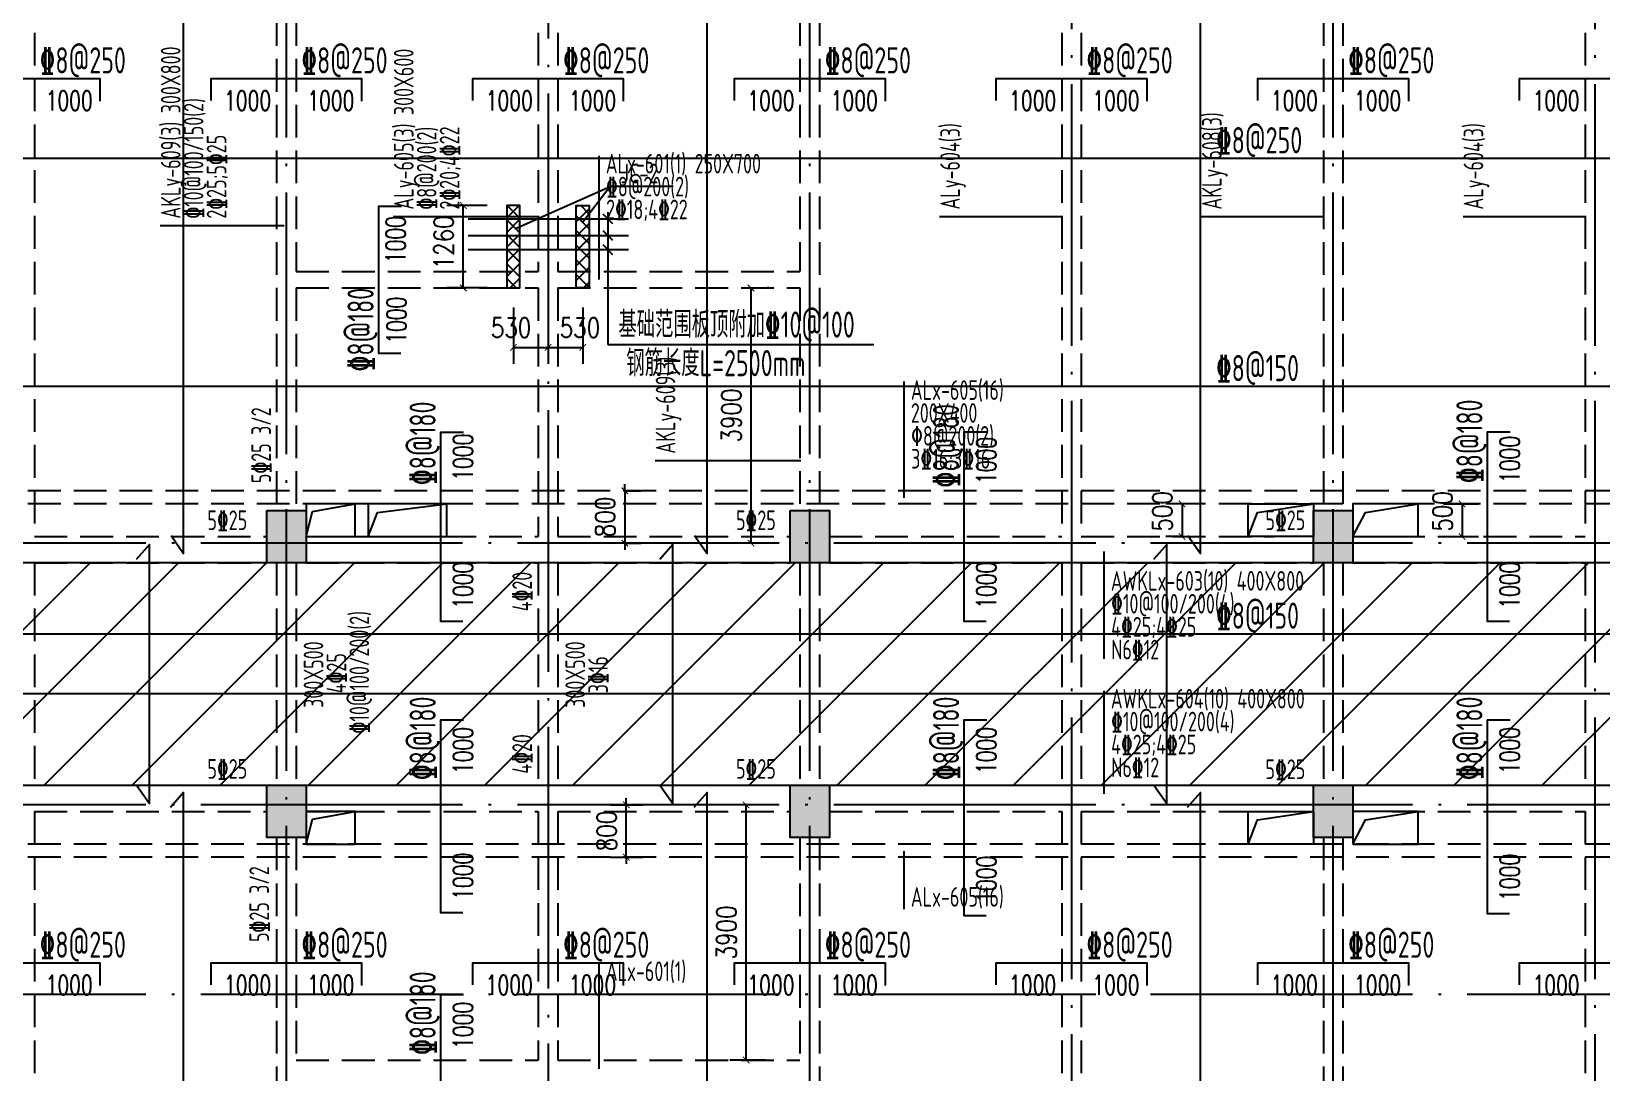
# Model space of a CAD drawing. Header units: millimetres. Extents: x 2998490 to 15040601, y 444546 to 7822218.
# Drawn here: x 14164373 to 14188373, y 7503110 to 7519023 of the extents above; entities that cross this region are included whole.
import ezdxf
from ezdxf.enums import TextEntityAlignment as Align

# ---------------------------------------------------------------- set-up
doc = ezdxf.new("R2010")
doc.units = ezdxf.units.MM
doc.header["$LTSCALE"] = 2000
doc.linetypes.add('DASH', pattern=[0.35, 0.25, -0.1])
doc.linetypes.add('DOTE', pattern=[2.42, 2, -0.2, 0.02, -0.2])
for name, color, linetype in [('3-AXIS', 3, 'Continuous'), ('3-ban', 84, 'Continuous'), ('3-ban-hatch', 9, 'Continuous'), ('3-ban-rein', 1, 'Continuous'), ('3-ban-TEXT', 7, 'Continuous'), ('3-ban设备基础', 3, 'Continuous'), ('3-column-DOWN', 232, 'Continuous'), ('3-COLUMN-UP', 2, 'Continuous'), ('3-dcl', 3, 'Continuous'), ('3-dote', 43, 'DOTE'), ('3-HATCH', 8, 'Continuous'), ('3-liang-rein-X', 54, 'Continuous'), ('3-liang-rein-Y', 130, 'Continuous'), ('3-liang-R截面-X', 50, 'Continuous'), ('3-liang-R截面-Y', 70, 'Continuous'), ('3-liang-s-1', 44, 'Continuous'), ('3-liang-xu', 120, 'DASH')]:
    doc.layers.add(name, color=color, linetype=linetype)
doc.styles.add('DIM_FONT', font='SIMPLEX', dxfattribs={"width": 0.8, "bigfont": 'HZTXT'})
doc.styles.add('NT4', font='tssdeng.shx', dxfattribs={"width": 0.65, "bigfont": 'tssdchn.shx'})
doc.styles.add('TJ1', font='tj-romans1.shx', dxfattribs={"width": 0.8, "bigfont": 'tj-hztxt1.shx'})
doc.styles.add('TSSD_Rein', font='Tssdeng.shx', dxfattribs={"width": 0.7, "bigfont": 'hztxt.shx'})
doc.dimstyles.new('DIMN', dxfattribs={"dimtxt": 300, "dimasz": 100, "dimexe": 250, "dimexo": 300, "dimgap": 150, "dimtad": 1, "dimdec": 0, "dimzin": 0, "dimdsep": 46, "dimtxsty": 'DIM_FONT', "dimblk": 'ARCHTICK', "dimcen": 0.09, "dimclrt": 7, "dimazin": 2, "dimtfac": 1, "dimtdec": 0, "dimtix": 1, "dimtmove": 2, "dimatfit": 3, "dimfxl": 0, "dimtolj": 1, "dimtzin": 0, "dimarcsym": 0})
doc.dimstyles.new('DIMN100', dxfattribs={"dimtxt": 300, "dimasz": 100, "dimexe": 250, "dimexo": 300, "dimgap": 150, "dimtad": 1, "dimdec": 0, "dimzin": 0, "dimdsep": 46, "dimtxsty": 'DIM_FONT', "dimblk": 'ARCHTICK', "dimcen": 0.09, "dimclrt": 7, "dimazin": 2, "dimtfac": 1, "dimtdec": 0, "dimtix": 1, "dimtmove": 2, "dimatfit": 3, "dimldrblk": 'ARCHTICK', "dimfxl": 0, "dimtolj": 1, "dimtzin": 0, "dimarcsym": 0})
pattern_1 = [(45, (-240788.69, 17196.55), (-112.2532015, 112.2532015), []), (135, (-240788.69, 17196.55), (-112.2532015, -112.2532015), [])]

# ---------------------------------------------------------------- blocks, each defined once
blk = doc.blocks.new('_ArchTick')
at = {"color": 0, "linetype": 'ByBlock', "const_width": 0.15}
blk.add_lwpolyline([(-0.5, -0.5), (0.5, 0.5)], dxfattribs=at)
blk = doc.blocks.new('*D800')
at = {"layer": '3-ban', "color": 0, "lineweight": -2}
for p, q in [((14185955, 7511802), (14186491, 7511802)), ((14186241, 7511802), (14186241, 7511302)), ((14185955, 7511302), (14186491, 7511302))]:
    blk.add_line(p, q, dxfattribs=at)
at = {"layer": 'Defpoints', "color": 0}
for p in [(14185655, 7511802), (14185655, 7511302), (14186241, 7511302)]:
    blk.add_point(p, dxfattribs=at)
at = {"layer": '3-ban', "color": 0, "lineweight": -2, "xscale": 100, "yscale": 100, "zscale": 100}
for p, rotation in [((14186241, 7511802), 90), ((14186241, 7511302), 270)]:
    blk.add_blockref('_ArchTick', p, dxfattribs=dict(at, rotation=rotation))
at = {"layer": '3-ban', "color": 7, "insert": (14185941, 7511686), "char_height": 300, "attachment_point": 5, "rotation": 90, "style": 'DIM_FONT'}
blk.add_mtext('\\A1;500', dxfattribs=at)
blk = doc.blocks.new('*D801')
at = {"layer": '3-ban', "color": 0, "lineweight": -2}
for p, q in [((14181956, 7511802), (14181710, 7511802)), ((14181960, 7511802), (14181960, 7511302)), ((14181956, 7511302), (14181710, 7511302))]:
    blk.add_line(p, q, dxfattribs=at)
at = {"layer": 'Defpoints', "color": 0}
for p in [(14182256, 7511802), (14181960, 7511302), (14182256, 7511302)]:
    blk.add_point(p, dxfattribs=at)
at = {"layer": '3-ban', "color": 0, "lineweight": -2, "xscale": 100, "yscale": 100, "zscale": 100}
for p, rotation in [((14181960, 7511802), 90), ((14181960, 7511302), 270)]:
    blk.add_blockref('_ArchTick', p, dxfattribs=dict(at, rotation=rotation))
at = {"layer": '3-ban', "color": 7, "insert": (14181660, 7511688), "char_height": 300, "attachment_point": 5, "rotation": 90, "style": 'DIM_FONT'}
blk.add_mtext('\\A1;500', dxfattribs=at)
blk = doc.blocks.new('*D893')
at = {"layer": '3-ban设备基础', "color": 0, "lineweight": -2}
for p, q in [((14171740, 7514802), (14171740, 7513944)), ((14172270, 7514802), (14172270, 7513944)), ((14171740, 7514194), (14172270, 7514194))]:
    blk.add_line(p, q, dxfattribs=at)
at = {"layer": 'Defpoints', "color": 0}
for p in [(14171740, 7515102), (14172270, 7515102), (14172270, 7514194)]:
    blk.add_point(p, dxfattribs=at)
at = {"layer": '3-ban设备基础', "color": 0, "lineweight": -2, "xscale": 100, "yscale": 100, "zscale": 100, "rotation": 180}
blk.add_blockref('_ArchTick', (14171740, 7514194), dxfattribs=at)
at = {"layer": '3-ban设备基础', "color": 0, "lineweight": -2, "xscale": 100, "yscale": 100, "zscale": 100}
blk.add_blockref('_ArchTick', (14172270, 7514194), dxfattribs=at)
at = {"layer": '3-ban设备基础', "color": 7, "insert": (14171705, 7514494), "char_height": 300, "attachment_point": 5, "style": 'DIM_FONT'}
blk.add_mtext('\\A1;530', dxfattribs=at)
blk = doc.blocks.new('*D894')
at = {"layer": '3-ban设备基础', "color": 0, "lineweight": -2}
for p, q in [((14172270, 7514802), (14172270, 7513944)), ((14172800, 7514802), (14172800, 7513944)), ((14172270, 7514194), (14172800, 7514194))]:
    blk.add_line(p, q, dxfattribs=at)
at = {"layer": 'Defpoints', "color": 0}
for p in [(14172270, 7515102), (14172800, 7515102), (14172800, 7514194)]:
    blk.add_point(p, dxfattribs=at)
at = {"layer": '3-ban设备基础', "color": 0, "lineweight": -2, "xscale": 100, "yscale": 100, "zscale": 100, "rotation": 180}
blk.add_blockref('_ArchTick', (14172270, 7514194), dxfattribs=at)
at = {"layer": '3-ban设备基础', "color": 0, "lineweight": -2, "xscale": 100, "yscale": 100, "zscale": 100}
blk.add_blockref('_ArchTick', (14172800, 7514194), dxfattribs=at)
at = {"layer": '3-ban设备基础', "color": 7, "insert": (14172757, 7514494), "char_height": 300, "attachment_point": 5, "style": 'DIM_FONT'}
blk.add_mtext('\\A1;530', dxfattribs=at)
blk = doc.blocks.new('*D895')
at = {"layer": '3-ban设备基础', "color": 0, "lineweight": -2}
for p, q in [((14171340, 7516362), (14170724, 7516362)), ((14170974, 7515102), (14170974, 7516362)), ((14171340, 7515102), (14170724, 7515102))]:
    blk.add_line(p, q, dxfattribs=at)
at = {"layer": 'Defpoints', "color": 0}
for p in [(14170974, 7516362), (14171640, 7516362), (14171640, 7515102)]:
    blk.add_point(p, dxfattribs=at)
at = {"layer": '3-ban设备基础', "color": 0, "lineweight": -2, "xscale": 100, "yscale": 100, "zscale": 100}
for p, rotation in [((14170974, 7516362), 90), ((14170974, 7515102), 270)]:
    blk.add_blockref('_ArchTick', p, dxfattribs=dict(at, rotation=rotation))
at = {"layer": '3-ban设备基础', "color": 7, "insert": (14170674, 7515799), "char_height": 300, "attachment_point": 5, "rotation": 90, "style": 'DIM_FONT'}
blk.add_mtext('\\A1;1260', dxfattribs=at)
blk = doc.blocks.new('*D1653')
at = {"layer": '3-ban', "color": 0, "lineweight": -2}
for p, q in [((14175371, 7515102), (14175371, 7511202)), ((14175645, 7515102), (14175621, 7515102)), ((14175645, 7511202), (14175621, 7511202))]:
    blk.add_line(p, q, dxfattribs=at)
at = {"layer": 'Defpoints', "color": 0}
for p in [(14175345, 7515102), (14175345, 7511202), (14175371, 7511202)]:
    blk.add_point(p, dxfattribs=at)
at = {"layer": '3-ban', "color": 0, "lineweight": -2, "xscale": 100, "yscale": 100, "zscale": 100}
for p, rotation in [((14175371, 7515102), 90), ((14175371, 7511202), 270)]:
    blk.add_blockref('_ArchTick', p, dxfattribs=dict(at, rotation=rotation))
at = {"layer": '3-ban', "color": 7, "insert": (14175071, 7513152), "char_height": 300, "attachment_point": 5, "rotation": 90, "style": 'DIM_FONT'}
blk.add_mtext('\\A1;3900', dxfattribs=at)
blk = doc.blocks.new('*D1654')
at = {"layer": '3-ban', "color": 0, "lineweight": -2}
for p, q in [((14175595, 7507202), (14175047, 7507202)), ((14175297, 7503302), (14175297, 7507202)), ((14175595, 7503302), (14175047, 7503302))]:
    blk.add_line(p, q, dxfattribs=at)
at = {"layer": 'Defpoints', "color": 0}
for p in [(14175297, 7507202), (14175895, 7507202), (14175895, 7503302)]:
    blk.add_point(p, dxfattribs=at)
at = {"layer": '3-ban', "color": 0, "lineweight": -2, "xscale": 100, "yscale": 100, "zscale": 100}
for p, rotation in [((14175297, 7507202), 90), ((14175297, 7503302), 270)]:
    blk.add_blockref('_ArchTick', p, dxfattribs=dict(at, rotation=rotation))
at = {"layer": '3-ban', "color": 7, "insert": (14174997, 7505252), "char_height": 300, "attachment_point": 5, "rotation": 90, "style": 'DIM_FONT'}
blk.add_mtext('\\A1;3900', dxfattribs=at)
blk = doc.blocks.new('*D1655')
at = {"layer": '3-ban', "color": 0, "lineweight": -2}
for p, q in [((14173433, 7512002), (14173693, 7512002)), ((14173443, 7512002), (14173443, 7512102)), ((14173443, 7512002), (14173443, 7511202)), ((14173433, 7511202), (14173693, 7511202)), ((14173443, 7511202), (14173443, 7511102))]:
    blk.add_line(p, q, dxfattribs=at)
at = {"layer": 'Defpoints', "color": 0}
for p in [(14173133, 7512002), (14173133, 7511202), (14173443, 7511202)]:
    blk.add_point(p, dxfattribs=at)
at = {"layer": '3-ban', "color": 0, "lineweight": -2, "xscale": 100, "yscale": 100, "zscale": 100}
for p, rotation in [((14173443, 7512002), 270), ((14173443, 7511202), 90)]:
    blk.add_blockref('_ArchTick', p, dxfattribs=dict(at, rotation=rotation))
at = {"layer": '3-ban', "color": 7, "insert": (14173143, 7511602), "char_height": 300, "attachment_point": 5, "rotation": 90, "style": 'DIM_FONT'}
blk.add_mtext('\\A1;800', dxfattribs=at)
blk = doc.blocks.new('*D1656')
at = {"layer": '3-ban', "color": 0, "lineweight": -2}
for p, q in [((14173225, 7507202), (14173716, 7507202)), ((14173466, 7507202), (14173466, 7507302)), ((14173466, 7506402), (14173466, 7507202)), ((14173225, 7506402), (14173716, 7506402)), ((14173466, 7506402), (14173466, 7506302))]:
    blk.add_line(p, q, dxfattribs=at)
at = {"layer": 'Defpoints', "color": 0}
for p in [(14172925, 7507202), (14173466, 7507202), (14172925, 7506402)]:
    blk.add_point(p, dxfattribs=at)
at = {"layer": '3-ban', "color": 0, "lineweight": -2, "xscale": 100, "yscale": 100, "zscale": 100}
for p, rotation in [((14173466, 7507202), 270), ((14173466, 7506402), 90)]:
    blk.add_blockref('_ArchTick', p, dxfattribs=dict(at, rotation=rotation))
at = {"layer": '3-ban', "color": 7, "insert": (14173166, 7506802), "char_height": 300, "attachment_point": 5, "rotation": 90, "style": 'DIM_FONT'}
blk.add_mtext('\\A1;800', dxfattribs=at)

msp = doc.modelspace()

# ---------------------------------------------------------------- hatches: boundary and pattern name
at = {"layer": '3-ban-hatch'}
h = msp.add_hatch(dxfattribs=at)
h.set_pattern_fill('ANSI31', color=8, scale=300, style=0)
h.paths.add_polyline_path([(14151970.3, 7507502), (14214820.3, 7507502), (14214820.3, 7510902), (14151970.3, 7510902)])
at = {"layer": '3-ban设备基础', "ltscale": 2}
h = msp.add_hatch(dxfattribs=at)
h.set_pattern_fill('ANSI37', color=256, scale=50, style=0)
h.set_pattern_definition(pattern_1)
h.paths.add_polyline_path([(14171640.3, 7515102), (14171840.3, 7515102), (14171840.3, 7516362), (14171640.3, 7516362)])
h = msp.add_hatch(dxfattribs=at)
h.set_pattern_fill('ANSI37', color=256, scale=50, style=0)
h.set_pattern_definition(pattern_1)
h.paths.add_polyline_path([(14172900.3, 7515102), (14172700.3, 7515102), (14172700.3, 7516362), (14172900.3, 7516362)])
at = {"layer": '3-HATCH'}
for points in [[(14167970.3, 7511702), (14168570.3, 7511702), (14168570.3, 7510902), (14167970.3, 7510902)], [(14175970.3, 7511702), (14176570.3, 7511702), (14176570.3, 7510902), (14175970.3, 7510902)], [(14183970.3, 7511702), (14184570.3, 7511702), (14184570.3, 7510902), (14183970.3, 7510902)], [(14167970.3, 7507502), (14168570.3, 7507502), (14168570.3, 7506702), (14167970.3, 7506702)], [(14175970.3, 7507502), (14176570.3, 7507502), (14176570.3, 7506702), (14175970.3, 7506702)], [(14183970.3, 7507502), (14184570.3, 7507502), (14184570.3, 7506702), (14183970.3, 7506702)]]:
    msp.add_hatch(color=256, dxfattribs=at).paths.add_polyline_path(points)

# ---------------------------------------------------------------- linework, layer by layer
at = {"layer": '3-AXIS', "color": 15, "linetype": 'DOTE'}
for p, q in [((14168270.3, 7493202), (14168270.3, 7523134.2)), ((14176270.3, 7493202), (14176270.3, 7523134.2)), ((14184270.3, 7493202), (14184270.3, 7523134.2)), ((14214520.3, 7511202), (14134833, 7511202)), ((14214520.3, 7507202), (14134833, 7507202)), ((14214520.3, 7504302), (14134833, 7504302))]:
    msp.add_line(p, q, dxfattribs=at)
at = {"layer": '3-ban-rein'}
for points in [[(14166506.8, 7511318.1), (14166700.2, 7511044.4), (14166700.2, 7521402), (14166497.1, 7521172.6)], [(14182049, 7511318.1), (14182242.4, 7511044.4), (14182242.4, 7521386.8), (14182039.3, 7521157.4)], [(14174506.8, 7511318.1), (14174700.2, 7511044.4), (14174700.2, 7521330.5), (14174497.1, 7521101.2)], [(14163120.3, 7517965.7), (14163120.3, 7518303.7), (14165420.3, 7518303.7), (14165420.3, 7517957.7)], [(14167120.3, 7517965.7), (14167120.3, 7518303.7), (14169420.3, 7518303.7), (14169420.3, 7517957.7)], [(14171120.3, 7517965.7), (14171120.3, 7518303.7), (14173420.3, 7518303.7), (14173420.3, 7517957.7)], [(14175120.3, 7517965.7), (14175120.3, 7518303.7), (14177420.3, 7518303.7), (14177420.3, 7517957.7)], [(14179120.3, 7517965.7), (14179120.3, 7518303.7), (14181420.3, 7518303.7), (14181420.3, 7517957.7)], [(14183120.3, 7517965.7), (14183120.3, 7518303.7), (14185420.3, 7518303.7), (14185420.3, 7517957.7)], [(14187120.3, 7517965.7), (14187120.3, 7518303.7), (14189420.3, 7518303.7), (14189420.3, 7517957.7)], [(14152126.5, 7516745.4), (14152126.5, 7517083.3), (14214717.7, 7517083.3), (14214717.7, 7516737.3)], [(14170019.6, 7514102), (14169681.7, 7514102), (14169681.7, 7516352), (14170027.7, 7516352)], [(14152332.3, 7513793.8), (14152058.6, 7513600.4), (14214719.7, 7513600.4), (14214490.4, 7513803.4)], [(14170967.8, 7510002), (14170629.8, 7510002), (14170629.8, 7512899.5), (14170975.8, 7512899.5)], [(14178967.8, 7510002), (14178629.8, 7510002), (14178629.8, 7512902.8), (14178975.8, 7512902.8)], [(14186967.8, 7510002), (14186629.8, 7510002), (14186629.8, 7512902), (14186975.8, 7512902)], [(14165985.9, 7507497.8), (14166179.3, 7507224.1), (14166179.3, 7511181.4), (14165976.2, 7510952)], [(14173985.9, 7507497.8), (14174179.3, 7507224.1), (14174179.3, 7511181.4), (14173976.2, 7510952)], [(14181533, 7507497.8), (14181726.4, 7507224.1), (14181726.4, 7511181.4), (14181523.3, 7510952)], [(14152127.9, 7509478.3), (14152127.9, 7509816.3), (14214703.5, 7509816.3), (14214703.5, 7509470.3)], [(14152333.6, 7509099.5), (14152060, 7508906.1), (14214719.7, 7508906.1), (14214490.4, 7509109.2)], [(14170967.8, 7505553.7), (14170629.8, 7505553.7), (14170629.8, 7508502), (14170975.8, 7508502)], [(14178967.8, 7505508.2), (14178629.8, 7505508.2), (14178629.8, 7508502), (14178975.8, 7508502)], [(14186967.8, 7505536.7), (14186629.8, 7505536.7), (14186629.8, 7508502), (14186975.8, 7508502)], [(14166506.8, 7497309.5), (14166700.2, 7497035.9), (14166700.2, 7507392.3), (14166497.1, 7507162.9)], [(14174506.8, 7497306.8), (14174700.2, 7497033.1), (14174700.2, 7507392.3), (14174497.1, 7507162.9)], [(14182049, 7497284.7), (14182242.4, 7497011), (14182242.4, 7507392.3), (14182039.3, 7507162.9)], [(14163120.3, 7504449.4), (14163120.3, 7504787.3), (14165420.3, 7504787.3), (14165420.3, 7504441.3)], [(14167120.3, 7504449.4), (14167120.3, 7504787.3), (14169420.3, 7504787.3), (14169420.3, 7504441.3)], [(14171120.3, 7504449.4), (14171120.3, 7504787.3), (14173420.3, 7504787.3), (14173420.3, 7504441.3)], [(14175120.3, 7504449.4), (14175120.3, 7504787.3), (14177420.3, 7504787.3), (14177420.3, 7504441.3)], [(14179120.3, 7504449.4), (14179120.3, 7504787.3), (14181420.3, 7504787.3), (14181420.3, 7504441.3)], [(14183120.3, 7504449.4), (14183120.3, 7504787.3), (14185420.3, 7504787.3), (14185420.3, 7504441.3)], [(14187120.3, 7504449.4), (14187120.3, 7504787.3), (14189420.3, 7504787.3), (14189420.3, 7504441.3)], [(14170967.8, 7502052), (14170629.8, 7502052), (14170629.8, 7504302), (14170975.8, 7504302)]]:
    msp.add_lwpolyline(points, dxfattribs=at)
at = {"layer": '3-ban设备基础'}
for p, q in [((14171771.5, 7516012.3), (14173218.9, 7516651.8)), ((14173218.9, 7516651.8), (14172800.3, 7516106)), ((14174181.4, 7516651.8), (14173218.9, 7516651.8)), ((14173182.1, 7516258.3), (14173182.1, 7514238.5)), ((14173182.1, 7514238.5), (14177251.5, 7514238.5))]:
    msp.add_line(p, q, dxfattribs=at)
at = {"layer": '3-ban设备基础', "ltscale": 2}
for points in [[(14171640.3, 7515102), (14171840.3, 7515102), (14171840.3, 7516362), (14171640.3, 7516362)], [(14172900.3, 7515102), (14172700.3, 7515102), (14172700.3, 7516362), (14172900.3, 7516362)]]:
    msp.add_lwpolyline(points, close=True, dxfattribs=at)
at = {"layer": '3-ban设备基础', "color": 1}
for points in [[(14171050.8, 7516159.8), (14173499.9, 7516159.8)], [(14173107.8, 7516234.1), (14173256.4, 7516085.5)], [(14171050.8, 7515905.3), (14173499.9, 7515905.3)], [(14173107.8, 7515979.6), (14173256.4, 7515831)], [(14171050.8, 7515689.9), (14173499.9, 7515689.9)], [(14173107.8, 7515764.2), (14173256.4, 7515615.6)]]:
    msp.add_lwpolyline(points, dxfattribs=at)
at = {"layer": '3-column-DOWN'}
for points in [[(14167970.3, 7511702), (14168570.3, 7511702), (14168570.3, 7510902), (14167970.3, 7510902)], [(14175970.3, 7511702), (14176570.3, 7511702), (14176570.3, 7510902), (14175970.3, 7510902)], [(14183970.3, 7511702), (14184570.3, 7511702), (14184570.3, 7510902), (14183970.3, 7510902)], [(14167970.3, 7507502), (14168570.3, 7507502), (14168570.3, 7506702), (14167970.3, 7506702)], [(14175970.3, 7507502), (14176570.3, 7507502), (14176570.3, 7506702), (14175970.3, 7506702)], [(14183970.3, 7507502), (14184570.3, 7507502), (14184570.3, 7506702), (14183970.3, 7506702)]]:
    msp.add_lwpolyline(points, close=True, dxfattribs=at)
at = {"layer": '3-COLUMN-UP'}
for points in [[(14167970.3, 7511702), (14168570.3, 7511702), (14168570.3, 7510902), (14167970.3, 7510902)], [(14175970.3, 7511702), (14176570.3, 7511702), (14176570.3, 7510902), (14175970.3, 7510902)], [(14183970.3, 7511702), (14184570.3, 7511702), (14184570.3, 7510902), (14183970.3, 7510902)], [(14167970.3, 7507502), (14168570.3, 7507502), (14168570.3, 7506702), (14167970.3, 7506702)], [(14175970.3, 7507502), (14176570.3, 7507502), (14176570.3, 7506702), (14175970.3, 7506702)], [(14183970.3, 7507502), (14184570.3, 7507502), (14184570.3, 7506702), (14183970.3, 7506702)]]:
    msp.add_lwpolyline(points, close=True, dxfattribs=at)
at = {"layer": '3-dcl'}
msp.add_lwpolyline([(14151970.3, 7507502), (14214820.3, 7507502), (14214820.3, 7510902), (14151970.3, 7510902)], close=True, dxfattribs=at)
at = {"layer": '3-dote'}
for p, q in [((14180270.3, 7523058.4), (14180270.3, 7494876.8)), ((14188270.3, 7523058.4), (14188270.3, 7494876.8)), ((14172270.3, 7522914.4), (14172270.3, 7495959.9))]:
    msp.add_line(p, q, dxfattribs=at)
at = {"layer": '3-liang-R截面-X'}
for p, q in [((14173044.5, 7517119.4), (14173044.5, 7515231)), ((14177707.1, 7513671.5), (14177707.1, 7511894.4)), ((14180763.5, 7511073.7), (14180763.5, 7509434.8)), ((14180763.5, 7508942.4), (14180763.5, 7507371.5)), ((14177707.1, 7506493.9), (14177707.1, 7505605.3)), ((14173044.5, 7504776.2), (14173044.5, 7503168.2))]:
    msp.add_line(p, q, dxfattribs=at)
at = {"layer": '3-liang-R截面-Y'}
for p, q in [((14169904.9, 7516195.8), (14172134.8, 7516195.8)), ((14178254.9, 7516195.8), (14180134.8, 7516195.8)), ((14182256.1, 7516195.8), (14184136, 7516195.8)), ((14186254.9, 7516195.8), (14188134.8, 7516195.8)), ((14166343.1, 7516056.4), (14168234, 7516056.4)), ((14173906.1, 7512465.1), (14176136, 7512465.1))]:
    msp.add_line(p, q, dxfattribs=at)
at = {"layer": '3-liang-s-1'}
for points in [[(14168570.3, 7511302), (14169320.3, 7511302), (14169320.3, 7511802), (14168570.3, 7511802)], [(14169520.3, 7511302), (14170720.3, 7511302), (14170720.3, 7511802), (14169520.3, 7511802)], [(14182970.3, 7511802), (14183970.3, 7511802), (14183970.3, 7511302), (14182970.3, 7511302)], [(14184570.3, 7511302), (14185570.3, 7511302), (14185570.3, 7511802), (14184570.3, 7511802)], [(14168570.3, 7506602), (14169320.3, 7506602), (14169320.3, 7507102), (14168570.3, 7507102)], [(14182970.3, 7507102), (14183970.3, 7507102), (14183970.3, 7506602), (14182970.3, 7506602)], [(14184570.3, 7506602), (14185570.3, 7506602), (14185570.3, 7507102), (14184570.3, 7507102)]]:
    msp.add_lwpolyline(points, close=True, dxfattribs=at)
for points in [[(14168570.3, 7511302), (14168670.2, 7511685), (14169320.3, 7511802)], [(14169520.3, 7511302), (14169663.8, 7511671.4), (14170720.3, 7511802)], [(14182970.3, 7511302), (14183113.8, 7511671.1), (14183970.3, 7511802)], [(14184570.3, 7511302), (14184763.8, 7511671.1), (14185570.3, 7511802)], [(14168570.3, 7506602), (14168670.2, 7506985), (14169320.3, 7507102)], [(14182970.3, 7506602), (14183113.8, 7506971.1), (14183970.3, 7507102)], [(14184570.3, 7506602), (14184763.8, 7506971.1), (14185570.3, 7507102)]]:
    msp.add_lwpolyline(points, dxfattribs=at)
at = {"layer": '3-liang-xu'}
for p, q in [((14164420.3, 7521102), (14164420.3, 7511302)), ((14172120.3, 7521102), (14172120.3, 7515352)), ((14172420.3, 7521102), (14172420.3, 7515352)), ((14180120.3, 7521102), (14180120.3, 7511302)), ((14180420.3, 7521102), (14180420.3, 7511302)), ((14188120.3, 7521102), (14188120.3, 7511302)), ((14168120.3, 7520702), (14168120.3, 7511702)), ((14168420.3, 7520702), (14168420.3, 7515352)), ((14176120.3, 7520702), (14176120.3, 7515352)), ((14176420.3, 7520702), (14176420.3, 7511702)), ((14184120.3, 7520702), (14184120.3, 7511702)), ((14184420.3, 7520702), (14184420.3, 7511702)), ((14168420.3, 7515352), (14172120.3, 7515352)), ((14172420.3, 7515352), (14176120.3, 7515352)), ((14168420.3, 7515102), (14168420.3, 7511702)), ((14168420.3, 7515102), (14172120.3, 7515102)), ((14172120.3, 7515102), (14172120.3, 7511302)), ((14172420.3, 7515102), (14172420.3, 7511302)), ((14172420.3, 7515102), (14176120.3, 7515102)), ((14176120.3, 7515102), (14176120.3, 7511702)), ((14214520.3, 7512002), (14152370.3, 7512002)), ((14214520.3, 7511802), (14152370.3, 7511802)), ((14164420.3, 7511302), (14167970.3, 7511302)), ((14168570.3, 7511302), (14172120.3, 7511302)), ((14172420.3, 7511302), (14175970.3, 7511302)), ((14176570.3, 7511302), (14180120.3, 7511302)), ((14180420.3, 7511302), (14183370.3, 7511302)), ((14185170.3, 7511302), (14188120.3, 7511302)), ((14164420.3, 7510902), (14167970.3, 7510902)), ((14164420.3, 7510902), (14164420.3, 7507502)), ((14168120.3, 7510902), (14168120.3, 7507502)), ((14168420.3, 7510902), (14168420.3, 7507502)), ((14168570.3, 7510902), (14172120.3, 7510902)), ((14172120.3, 7510902), (14172120.3, 7507502)), ((14172420.3, 7510902), (14172420.3, 7507502)), ((14172420.3, 7510902), (14175970.3, 7510902)), ((14176120.3, 7510902), (14176120.3, 7507502)), ((14176420.3, 7510902), (14176420.3, 7507502)), ((14176570.3, 7510902), (14180120.3, 7510902)), ((14180120.3, 7510902), (14180120.3, 7507502)), ((14180420.3, 7510902), (14180420.3, 7507502)), ((14180420.3, 7510902), (14183970.3, 7510902)), ((14184120.3, 7510902), (14184120.3, 7507502)), ((14184420.3, 7510902), (14184420.3, 7507502)), ((14184570.3, 7510902), (14188120.3, 7510902)), ((14188120.3, 7510902), (14188120.3, 7507502)), ((14164420.3, 7507502), (14167970.3, 7507502)), ((14168570.3, 7507502), (14172120.3, 7507502)), ((14172420.3, 7507502), (14175970.3, 7507502)), ((14176570.3, 7507502), (14180120.3, 7507502)), ((14180420.3, 7507502), (14183970.3, 7507502)), ((14184567, 7507502), (14188120.3, 7507502)), ((14164420.3, 7507102), (14167970.3, 7507102)), ((14164420.3, 7507102), (14164420.3, 7497302)), ((14168570.3, 7507102), (14172120.3, 7507102)), ((14172120.3, 7507102), (14172120.3, 7503302)), ((14172420.3, 7507102), (14175970.3, 7507102)), ((14172420.3, 7507102), (14172420.3, 7503302)), ((14176570.3, 7507102), (14180120.3, 7507102)), ((14180120.3, 7507102), (14180120.3, 7497302)), ((14180420.3, 7507102), (14183370.3, 7507102)), ((14180420.3, 7507102), (14180420.3, 7497302)), ((14185170.3, 7507102), (14188120.3, 7507102)), ((14188120.3, 7507102), (14188120.3, 7497302)), ((14214520.3, 7506602), (14152370.3, 7506602)), ((14168120.3, 7506702), (14168120.3, 7497702)), ((14168420.3, 7506702), (14168420.3, 7503302)), ((14176120.3, 7506702), (14176120.3, 7503302)), ((14176420.3, 7506702), (14176420.3, 7497702)), ((14184120.3, 7506702), (14184120.3, 7497702)), ((14184420.3, 7506702), (14184420.3, 7497702)), ((14214520.3, 7506402), (14152370.3, 7506402)), ((14168420.3, 7503302), (14172120.3, 7503302)), ((14172420.3, 7503302), (14176120.3, 7503302))]:
    msp.add_line(p, q, dxfattribs=at)

# ---------------------------------------------------------------- texts
at = {"layer": '3-ban', "style": 'TSSD_Rein', "width": 0.7}
for s, rotation, p in [('%%1328@250', 359.99419, (14164499, 7518380.8, -5065)), ('%%1328@250', 359.99419, (14168499, 7518380.8, -5065)), ('%%1328@250', 359.99419, (14172499, 7518380.8, -5065)), ('%%1328@250', 359.99419, (14176499, 7518380.8, -5065)), ('%%1328@250', 359.99419, (14180499, 7518380.8, -5065)), ('%%1328@250', 359.99419, (14184499, 7518380.8, -5065)), ('%%1328@250', 359.99419, (14182479.1, 7517160.4, -5065)), ('%%1328@180', 89.99419, (14169604.6, 7513826.9, -5065)), ('%%1328@150', 359.99419, (14182479.1, 7513677.4, -5065)), ('%%1328@180', 89.99419, (14170552.7, 7512089.7, -5065)), ('%%1328@180', 89.99419, (14178552.7, 7512052.3, -5065)), ('%%1328@180', 89.99419, (14186552.7, 7512120.7, -5065)), ('%%1328@150', 359.99419, (14182479.1, 7509893.4, -5065)), ('%%1328@180', 89.99419, (14170552.7, 7507580.6, -5065)), ('%%1328@180', 89.99419, (14178552.7, 7507580.6, -5065)), ('%%1328@180', 89.99419, (14186552.7, 7507580.6, -5065)), ('%%1328@250', 359.99419, (14164499, 7504864.4, -5065)), ('%%1328@250', 359.99419, (14168499, 7504864.4, -5065)), ('%%1328@250', 359.99419, (14172499, 7504864.4, -5065)), ('%%1328@250', 359.99419, (14176499, 7504864.4, -5065)), ('%%1328@250', 359.99419, (14180499, 7504864.4, -5065)), ('%%1328@250', 359.99419, (14184499, 7504864.4, -5065)), ('%%1328@180', 89.99419, (14170552.7, 7503380.6, -5065))]:
    msp.add_text(s, height=400, rotation=rotation, dxfattribs=at).set_placement(p)
at = {"layer": '3-ban-TEXT', "style": 'TJ1', "width": 0.7}
for p in [(14164590.2, 7517813.8), (14167317.2, 7517813.8), (14168590.2, 7517813.8), (14171317.2, 7517813.8), (14172590.2, 7517813.8), (14175317.2, 7517813.8), (14176590.2, 7517813.8), (14179317.2, 7517813.8), (14180590.2, 7517813.8), (14183317.2, 7517813.8), (14184590.2, 7517813.8), (14187317.2, 7517813.8), (14164590.2, 7504297.4), (14167317.2, 7504297.4), (14168590.2, 7504297.4), (14171317.2, 7504297.4), (14172590.2, 7504297.4), (14175317.2, 7504297.4), (14176590.2, 7504297.4), (14179317.2, 7504297.4), (14180590.2, 7504297.4), (14183317.2, 7504297.4), (14184590.2, 7504297.4), (14187317.2, 7504297.4)]:
    msp.add_text('1000', height=300, dxfattribs=at).set_placement(p)
for p in [(14170090, 7515480.5), (14170103.6, 7514248.9), (14171119.7, 7512155.9), (14179119.7, 7512105.1), (14187119.7, 7512121.2), (14171119.7, 7510198.9), (14179119.7, 7510198.9), (14187119.7, 7510198.9), (14171119.7, 7507671.9), (14179119.7, 7507671.9), (14187119.7, 7507671.9), (14171119.7, 7505750.6), (14179119.7, 7505705.1), (14187119.7, 7505733.6), (14171119.7, 7503471.9)]:
    msp.add_text('1000', height=300, rotation=90, dxfattribs=at).set_placement(p)
at = {"layer": '3-ban设备基础', "style": 'NT4', "width": 0.75}
msp.add_text('JC-2', height=300, dxfattribs=at).set_placement((14173667.1, 7516851.8), align=Align.MIDDLE)
at = {"layer": '3-ban设备基础', "style": 'TSSD_Rein', "width": 0.7}
for s, p in [('基础范围板顶附加%%13210@100', (14173345.2, 7514343.2, -5065)), ('钢筋长度L=2500mm', (14173466.2, 7513753.1, -5065))]:
    msp.add_text(s, height=400, rotation=359.99419, dxfattribs=at).set_placement(p)
at = {"layer": '3-liang-rein-X', "style": 'TSSD_Rein', "width": 0.7}
for s, p in [('%%1328@200(2)', (14173157.3, 7516501.7)), ('2%%13218;4%%13222', (14173157.3, 7516151.8)), ('%%1308@200(2)', (14177820, 7512691.4)), ('3%%13216;3%%13216', (14177820, 7512341.4)), ('5%%13225', (14167062.9, 7511402)), ('5%%13225', (14175142.4, 7511402)), ('5%%13225', (14183235.2, 7511402)), ('%%13210@100/200(4)', (14180876.4, 7510125)), ('4%%13225;4%%13225', (14180876.4, 7509775)), ('N6%%13212', (14180876.4, 7509425)), ('%%13210@100/200(4)', (14180876.4, 7508324.7)), ('4%%13225;4%%13225', (14180876.4, 7507974.7)), ('N6%%13212', (14180876.4, 7507624.7)), ('5%%13225', (14167062.9, 7507602)), ('5%%13225', (14175142.4, 7507602)), ('5%%13225', (14183235.2, 7507596.7))]:
    msp.add_text(s, height=300, dxfattribs=at).set_placement(p)
at = {"layer": '3-liang-rein-Y', "style": 'TSSD_Rein', "width": 0.7}
for s, p in [('%%13210@100/150(2)', (14167002.8, 7516160.6)), ('%%1328@200(2)', (14170564.5, 7516300)), ('2%%13220;4%%13222', (14170914.5, 7516300)), ('2%%13225;5%%13225', (14167352.8, 7516160.6)), ('5%%13225 3/2', (14168034.8, 7512119.3)), ('4%%13220', (14172023.5, 7510160.8)), ('%%13210@100/200(2)', (14169534.8, 7508293.3)), ('4%%13225', (14169184.8, 7508907.5)), ('3%%13216', (14173184.8, 7508907.5)), ('4%%13220', (14172023.5, 7507677.7)), ('5%%13225 3/2', (14168004.7, 7505106))]:
    msp.add_text(s, height=300, rotation=90, dxfattribs=at).set_placement(p)
at = {"layer": '3-liang-R截面-X', "style": 'TSSD_Rein', "width": 0.7}
for s, p in [('ALx-601(1) 250X700', (14173152.5, 7516851.7)), ('ALx-605(16)', (14177815.2, 7513391.4)), ('200X400', (14177815.2, 7513041.4)), ('AWKLx-603(10) 400X800', (14180871.6, 7510475)), ('AWKLx-604(10) 400X800', (14180871.6, 7508674.7)), ('ALx-605(16)', (14177815.2, 7505645.9)), ('ALx-601(1)', (14173152.5, 7504508.5))]:
    msp.add_text(s, height=300, dxfattribs=at).set_placement(p)
at = {"layer": '3-liang-R截面-Y', "style": 'TSSD_Rein', "width": 0.7}
for s, p in [('AKLy-609(3) 300X800', (14166652.8, 7516160.6)), ('ALy-605(3) 300X600', (14170214.5, 7516300)), ('AKLy-608(3)', (14182565.7, 7516300)), ('ALy-604(3)', (14178564.5, 7516300)), ('ALy-604(3)', (14186564.5, 7516300)), ('AKLy-609(3)', (14174215.7, 7512569.3)), ('300X500', (14168834.8, 7508684.7)), ('300X500', (14172834.8, 7508684.7))]:
    msp.add_text(s, height=300, rotation=90, dxfattribs=at).set_placement(p)

# ---------------------------------------------------------------- dimensions: what is measured, and where the dimension line sits
at = {"layer": '3-ban'}
for base, p1, p2, picture, middle in [((14175371, 7511202), (14175345.4, 7515102), (14175345.4, 7511202), '*D1653', (14175071, 7513152)), ((14173442.5, 7511202), (14173133.2, 7512002), (14173133.2, 7511202), '*D1655', (14173142.5, 7511602)), ((14173465.8, 7507202), (14172924.6, 7506402), (14172924.6, 7507202), '*D1656', (14173165.8, 7506802)), ((14175297.2, 7507202), (14175895.1, 7503302), (14175895.1, 7507202), '*D1654', (14174997.2, 7505252))]:
    dim = msp.add_linear_dim(base=base, p1=p1, p2=p2, angle=90, dimstyle='DIMN100', dxfattribs=at)
    dim.commit()
    dim.dimension.update_dxf_attribs({"geometry": picture, "text_midpoint": middle})
for base, p1, p2, picture, middle in [((14181960.2, 7511302), (14182256.5, 7511802), (14182256.5, 7511302), '*D801', (14181660.2, 7511688.3)), ((14186240.6, 7511302), (14185655.2, 7511802), (14185655.2, 7511302), '*D800', (14185940.6, 7511686.2))]:
    dim = msp.add_linear_dim(base=base, p1=p1, p2=p2, angle=90, dimstyle='DIMN', dxfattribs=at)
    dim.commit()
    dim.dimension.update_dxf_attribs({"geometry": picture, "text_midpoint": middle, "dimtype": 160})
at = {"layer": '3-ban设备基础'}
dim = msp.add_linear_dim(base=(14170973.7, 7516362), p1=(14171640.3, 7515102), p2=(14171640.3, 7516362), angle=90, dimstyle='DIMN100', dxfattribs=at)
dim.commit()
dim.dimension.update_dxf_attribs({"geometry": '*D895', "text_midpoint": (14170673.7, 7515798.7), "dimtype": 160})
for base, p1, p2, picture, middle in [((14172270.3, 7514193.7), (14171740.3, 7515102), (14172270.3, 7515102), '*D893', (14171705.1, 7514493.7)), ((14172800.3, 7514193.7), (14172270.3, 7515102), (14172800.3, 7515102), '*D894', (14172757.2, 7514493.7))]:
    dim = msp.add_linear_dim(base=base, p1=p1, p2=p2, dimstyle='DIMN100', dxfattribs=at)
    dim.commit()
    dim.dimension.update_dxf_attribs({"geometry": picture, "text_midpoint": middle, "dimtype": 160})

doc.saveas('drawing.dxf')
